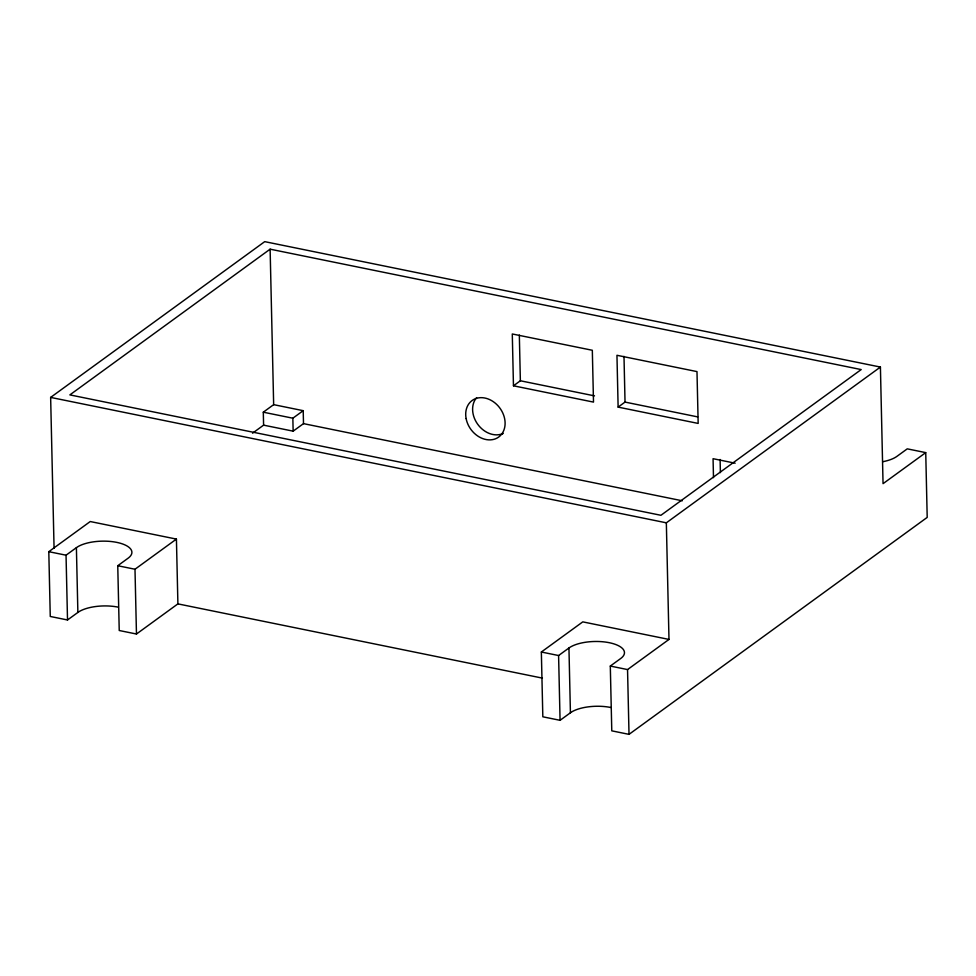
<?xml version="1.0" encoding="UTF-8"?>
<svg xmlns="http://www.w3.org/2000/svg" width="976" height="976" viewBox="0 0 976 976"><rect width="100%" height="100%" fill="white"/><g stroke="black" fill="none" stroke-linecap="round" stroke-linejoin="round"><path stroke-width="1.46" d="M54.07 548.305L50.642 397.403L264.716 241.645L880.413 367.061L883.048 483.669L925.736 452.62L927.2 517.402L629.02 734.355L611.781 730.841L610.305 666.059L620.663 658.532A29.658 11.773 -1.3 0 0 609.305 642.708A29.658 11.773 -1.3 0 0 568.947 647.991L558.589 655.53L541.351 652.017L542.827 716.799L560.065 720.312L570.423 712.773A29.658 11.773 -1.3 0 1 610.781 707.49M270.12 249.173L69.869 394.89L660.923 515.291L861.186 369.575L270.12 249.173L273.658 404.65L263.3 412.189L263.593 425.146L252.528 433.198M48.8 551.684L90.231 521.538L176.424 539.094L177.9 603.876L136.469 634.022L119.231 630.508L117.754 565.726L128.112 558.187A29.658 11.773 -1.3 0 0 116.754 542.375A29.658 11.773 -1.3 0 0 76.396 547.658L66.039 555.198L48.8 551.684L50.264 616.466L67.515 619.98L77.873 612.44A29.658 11.773 -1.3 0 1 118.23 607.157M263.3 412.189L292.849 418.204L303.207 410.676L303.499 423.633L293.142 431.16L263.593 425.146M117.754 565.726L134.993 569.24L176.424 539.094M513.461 385.801L593.506 402.1L592.322 350.274L512.29 333.975L513.461 385.801L520.367 380.774L594.482 395.866M618.125 407.114L698.169 423.425L696.986 371.6L616.954 355.288L618.125 407.114L625.03 402.088L697.657 416.886M50.642 397.403L666.34 522.819L880.413 367.061M541.351 652.017L582.782 621.871L668.987 639.426L666.34 522.819M610.305 666.059L627.544 669.573L668.987 639.426M925.736 452.62L907.265 448.85L896.895 456.39A29.658 11.773 -1.3 0 1 882.731 461.721M735.148 463.197L713.066 458.696L713.493 477.642M273.658 404.65L303.207 410.676M303.499 423.633L682.273 500.786M177.9 603.876L542.424 678.125M720.105 459.501L720.398 472.616M623.993 356.362L625.03 402.088M627.544 669.573L629.02 734.355M568.947 647.991L570.423 712.773M558.589 655.53L560.065 720.312M519.33 335.049L520.367 380.774M292.849 418.204L293.142 431.16M134.993 569.24L136.469 634.022M76.396 547.658L77.873 612.44M66.039 555.198L67.515 619.98M503.262 433.405A22.594 17.995 54 0 1 502.384 433.771M502.091 433.893A22.594 17.995 54 0 1 477.496 423.962A22.594 17.995 54 0 1 476.617 397.671M466.113 418.558A22.594 17.995 54 0 0 498.529 437.163A22.594 17.995 54 0 0 491.575 400.587A22.594 17.995 54 0 0 466.113 418.558"/></g></svg>
